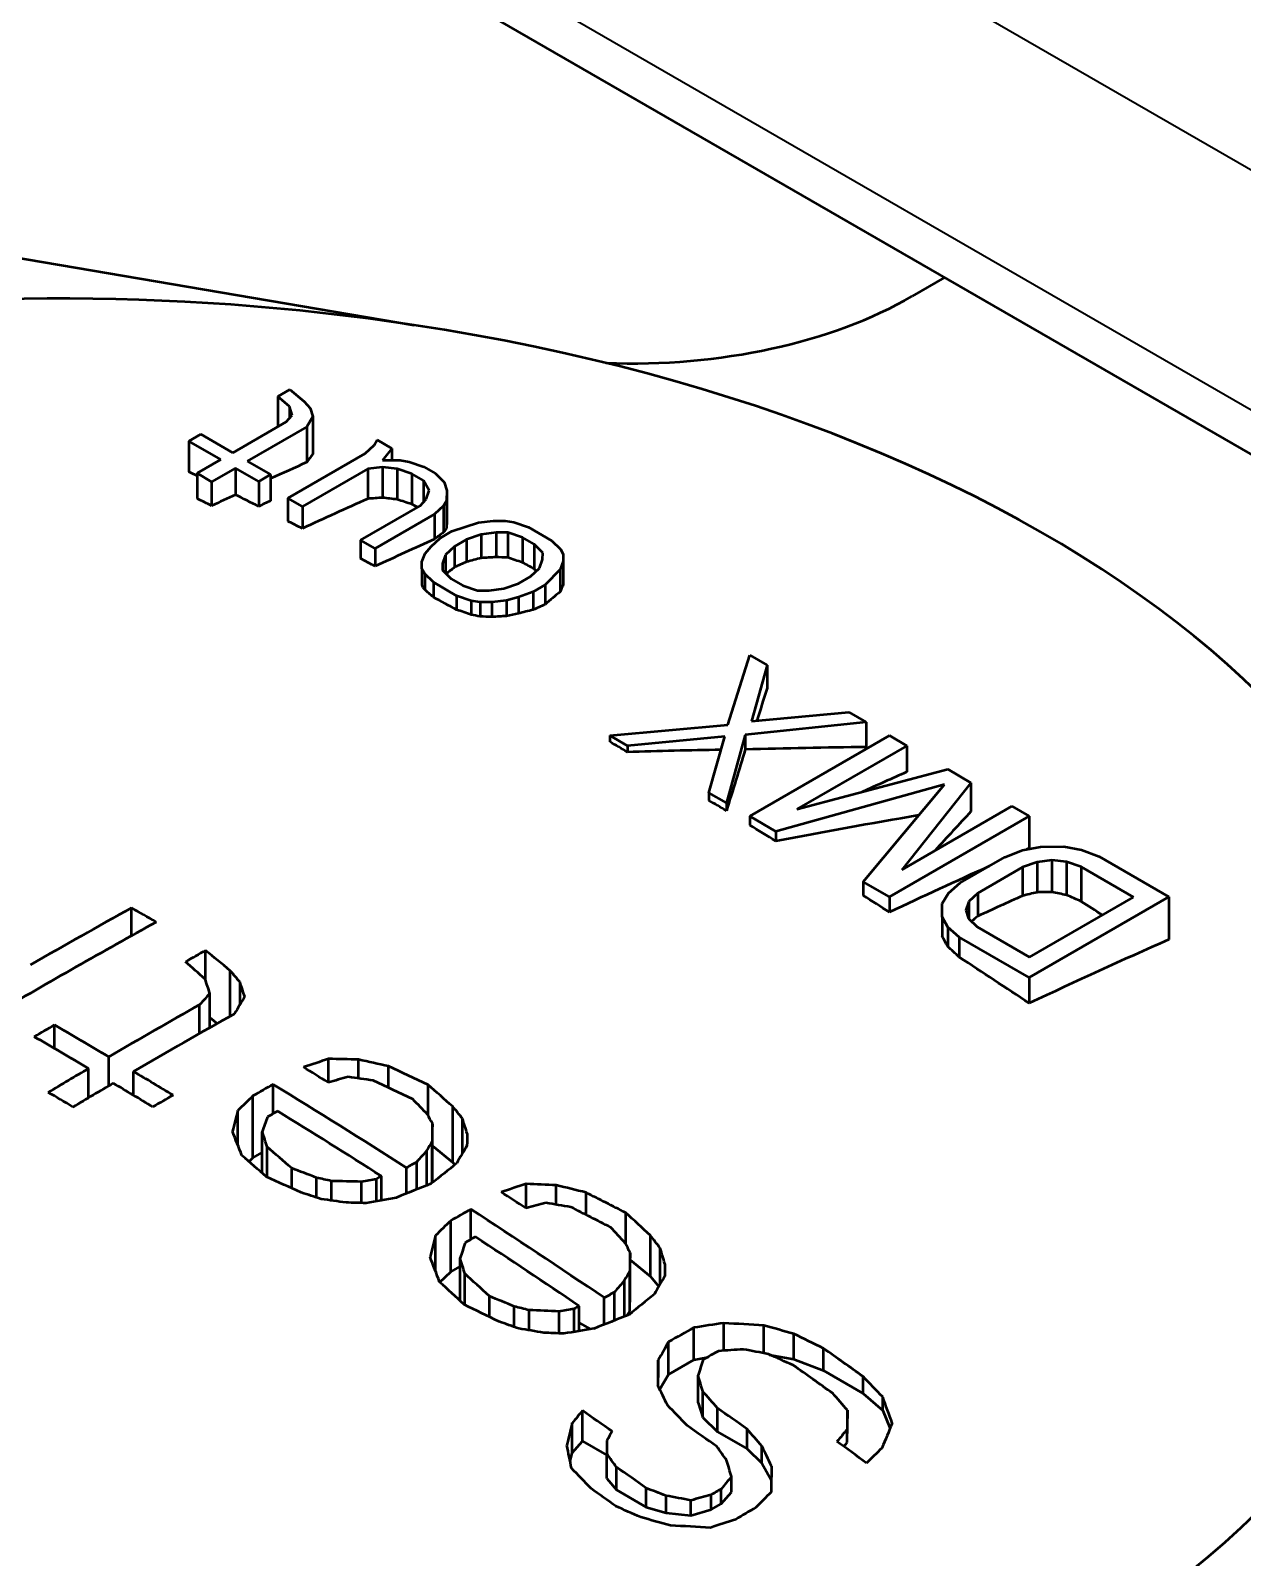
# Model space of a CAD drawing. Header units: millimetres. Extents: x 0 to 3000, y 0 to 3000.
# Drawn here: x 530.6 to 539.74, y 2357.18 to 2368.7 of the extents above; entities that cross this region are included whole.
import ezdxf

# ---------------------------------------------------------------- set-up
doc = ezdxf.new("R2010")
doc.units = ezdxf.units.MM
doc.layers.add('Visible (ANSI)', color=7, linetype='Continuous', lineweight=50)
doc.layers.add('Visible Narrow (ANSI)', color=7, linetype='Continuous', lineweight=35)

msp = doc.modelspace()

# ---------------------------------------------------------------- linework, layer by layer
at = {"layer": 'Visible (ANSI)'}
for p, q in [((348.4898, 2475.9553), (1055.4923, 2067.7672)), ((523.472, 2368.175), (533.4955, 2366.4756)), ((537.4944, 2366.8334), (537.252, 2366.6934)), ((532.4683, 2365.9371), (532.5579, 2365.9888)), ((532.5556, 2365.8607), (532.4683, 2365.9371)), ((532.4683, 2365.9371), (532.4683, 2365.7089)), ((532.5579, 2365.9888), (532.6672, 2365.8998)), ((532.5556, 2365.8607), (532.5556, 2365.773)), ((532.5766, 2365.7968), (532.5556, 2365.8607)), ((532.6672, 2365.8998), (532.7106, 2365.8489)), ((532.7106, 2365.8489), (532.7317, 2365.785)), ((532.1278, 2365.5124), (532.5313, 2365.7453)), ((532.6859, 2365.7079), (532.2376, 2365.449)), ((532.5313, 2365.7453), (532.5766, 2365.7968)), ((532.7317, 2365.785), (532.6859, 2365.7079)), ((532.6859, 2365.7079), (532.6859, 2365.4402)), ((532.7317, 2365.785), (532.7317, 2365.5021)), ((531.7967, 2365.6), (531.8864, 2365.6518)), ((532.0381, 2365.4606), (531.7967, 2365.6)), ((531.7967, 2365.6), (531.7967, 2365.3685)), ((531.8864, 2365.6518), (532.1278, 2365.5124)), ((533.1935, 2365.5701), (533.2164, 2365.6086)), ((533.2164, 2365.6086), (533.3262, 2365.5453)), ((532.543, 2365.1691), (533.1258, 2365.5056)), ((533.1258, 2365.5056), (533.1935, 2365.5701)), ((533.3262, 2365.5453), (533.258, 2365.4552)), ((533.3262, 2365.5453), (533.3262, 2365.4556)), ((531.8588, 2365.3571), (532.0381, 2365.4606)), ((532.1479, 2365.3972), (531.9686, 2365.2937)), ((532.3235, 2365.2959), (532.1479, 2365.3972)), ((532.1479, 2365.3972), (532.1479, 2365.1954)), ((532.2376, 2365.449), (532.4132, 2365.3476)), ((533.1459, 2365.3905), (532.6527, 2365.1058)), ((533.2571, 2365.404), (533.1459, 2365.3905)), ((533.1459, 2365.3905), (533.1459, 2365.1655)), ((533.3677, 2365.3919), (533.2571, 2365.404)), ((533.2571, 2365.404), (533.2571, 2365.1732)), ((533.258, 2365.4552), (533.3911, 2365.456)), ((533.478, 2365.3541), (533.3677, 2365.3919)), ((533.3677, 2365.3919), (533.3677, 2365.1594)), ((533.3911, 2365.456), (533.4574, 2365.4436)), ((533.4574, 2365.4436), (533.5676, 2365.4059)), ((533.5676, 2365.4059), (533.6554, 2365.3552)), ((531.9686, 2365.2937), (531.8588, 2365.3571)), ((531.8588, 2365.3571), (531.8588, 2365.1665)), ((531.9686, 2365.2937), (531.9686, 2365.112)), ((532.4132, 2365.3476), (532.3235, 2365.2959)), ((532.3235, 2365.2959), (532.3235, 2365.1075)), ((532.4132, 2365.3476), (532.4132, 2365.1489)), ((533.5657, 2365.3034), (533.478, 2365.3541)), ((533.478, 2365.3541), (533.478, 2365.1241)), ((533.6087, 2365.2268), (533.5657, 2365.3034)), ((533.5657, 2365.3034), (533.5657, 2365.1404)), ((533.6554, 2365.3552), (533.7208, 2365.2916)), ((533.7208, 2365.2916), (533.7418, 2365.2276)), ((532.6527, 2365.1058), (532.543, 2365.1691)), ((532.543, 2365.1691), (532.543, 2364.9966)), ((533.5401, 2365.1112), (533.5854, 2365.1627)), ((533.5854, 2365.1627), (533.6087, 2365.2268)), ((533.7404, 2365.1508), (533.7175, 2365.1122)), ((533.7418, 2365.2276), (533.7404, 2365.1508)), ((533.7404, 2365.1508), (533.7404, 2364.9442)), ((533.7418, 2365.2276), (533.7418, 2365.0086)), ((532.6527, 2365.1058), (532.6527, 2364.9407)), ((533.0917, 2364.8523), (533.5401, 2365.1112)), ((533.6498, 2365.0478), (533.2015, 2364.789)), ((533.7175, 2365.1122), (533.6498, 2365.0478)), ((533.6498, 2365.0478), (533.6498, 2364.8608)), ((533.7175, 2365.1122), (533.7175, 2364.9126)), ((533.6909, 2364.8688), (533.7806, 2364.9205)), ((533.7806, 2364.9205), (533.9814, 2364.9858)), ((533.9814, 2364.9858), (534.0925, 2364.9993)), ((534.1131, 2364.9098), (534.0019, 2364.8963)), ((534.0925, 2364.9993), (534.1813, 2364.9998)), ((534.2018, 2364.9103), (534.1131, 2364.9098)), ((534.1131, 2364.9098), (534.1131, 2364.7248)), ((534.1813, 2364.9998), (534.2476, 2364.9874)), ((534.312, 2364.8725), (534.2018, 2364.9103)), ((534.2018, 2364.9103), (534.2018, 2364.7213)), ((534.2476, 2364.9874), (534.3578, 2364.9497)), ((534.3578, 2364.9497), (534.5334, 2364.8483)), ((533.2015, 2364.789), (533.0917, 2364.8523)), ((533.0917, 2364.8523), (533.0917, 2364.7136)), ((533.2015, 2364.789), (533.2015, 2364.6561)), ((533.5779, 2364.7528), (533.6232, 2364.8043)), ((533.6232, 2364.8043), (533.6909, 2364.8688)), ((533.8007, 2364.8054), (533.7329, 2364.741)), ((533.8903, 2364.8572), (533.8007, 2364.8054)), ((533.8007, 2364.8054), (533.8007, 2364.6488)), ((534.0019, 2364.8963), (533.8903, 2364.8572)), ((533.8903, 2364.8572), (533.8903, 2364.6894)), ((534.0019, 2364.8963), (534.0019, 2364.7181)), ((534.3998, 2364.8219), (534.312, 2364.8725)), ((534.312, 2364.8725), (534.312, 2364.6841)), ((534.4652, 2364.7582), (534.3998, 2364.8219)), ((534.3998, 2364.8219), (534.3998, 2364.6367)), ((534.5334, 2364.8483), (534.5988, 2364.7846)), ((534.5988, 2364.7846), (534.6203, 2364.7464)), ((533.5536, 2364.6374), (533.5545, 2364.6887)), ((533.5545, 2364.6887), (533.5779, 2364.7528)), ((533.7096, 2364.6768), (533.7087, 2364.6256)), ((533.7329, 2364.741), (533.7096, 2364.6768)), ((533.7096, 2364.6768), (533.7096, 2364.6247)), ((533.7329, 2364.741), (533.7329, 2364.6019)), ((534.4409, 2364.6428), (534.4643, 2364.707)), ((534.4643, 2364.707), (534.4652, 2364.7582)), ((534.6193, 2364.6951), (534.596, 2364.631)), ((534.6203, 2364.7464), (534.6193, 2364.6951)), ((534.6193, 2364.6951), (534.6193, 2364.5173)), ((534.6203, 2364.7464), (534.6203, 2364.5612)), ((533.5751, 2364.5991), (533.5536, 2364.6374)), ((533.5536, 2364.6374), (533.5536, 2364.5139)), ((533.6405, 2364.5355), (533.5751, 2364.5991)), ((533.5751, 2364.5991), (533.5751, 2364.4801)), ((533.7087, 2364.6256), (533.774, 2364.5619)), ((533.774, 2364.5619), (533.8618, 2364.5112)), ((534.2836, 2364.5266), (534.3732, 2364.5784)), ((534.3732, 2364.5784), (534.4409, 2364.6428)), ((534.596, 2364.631), (534.483, 2364.515)), ((534.596, 2364.631), (534.596, 2364.4632)), ((533.8161, 2364.4341), (533.6405, 2364.5355)), ((533.6405, 2364.5355), (533.6405, 2364.4226)), ((533.8618, 2364.5112), (533.9721, 2364.4735)), ((533.9721, 2364.4735), (534.0608, 2364.474)), ((534.0608, 2364.474), (534.1719, 2364.4875)), ((534.1719, 2364.4875), (534.2836, 2364.5266)), ((534.3933, 2364.4632), (534.2817, 2364.4241)), ((534.483, 2364.515), (534.3933, 2364.4632)), ((534.3933, 2364.4632), (534.3933, 2364.3279)), ((534.483, 2364.515), (534.483, 2364.3685)), ((533.9263, 2364.3964), (533.8161, 2364.4341)), ((533.8161, 2364.4341), (533.8161, 2364.3278)), ((533.9926, 2364.384), (533.9263, 2364.3964)), ((533.9263, 2364.3964), (533.9263, 2364.2905)), ((534.0813, 2364.3845), (533.9926, 2364.384)), ((533.9926, 2364.384), (533.9926, 2364.2769)), ((534.1925, 2364.398), (534.0813, 2364.3845)), ((534.0813, 2364.3845), (534.0813, 2364.2735)), ((534.2817, 2364.4241), (534.1925, 2364.398)), ((534.1925, 2364.398), (534.1925, 2364.2804)), ((534.2817, 2364.4241), (534.2817, 2364.2991)), ((535.8611, 2363.4605), (536.026, 2363.9865)), ((536.026, 2363.9865), (536.1577, 2363.9105)), ((536.1577, 2363.9105), (536.0391, 2363.4872)), ((536.1577, 2363.9105), (536.1577, 2363.7368)), ((536.0391, 2363.4872), (536.7723, 2363.5557)), ((536.7723, 2363.5557), (536.904, 2363.4796)), ((534.9724, 2363.3782), (535.8611, 2363.4605)), ((536.904, 2363.4796), (535.9928, 2363.3844)), ((536.904, 2363.4796), (536.904, 2363.2924)), ((535.1041, 2363.3022), (534.9724, 2363.3782)), ((534.9724, 2363.3782), (534.9724, 2363.3316)), ((535.8373, 2363.3707), (535.1041, 2363.3022)), ((535.1041, 2363.3022), (535.1041, 2363.2547)), ((535.7187, 2362.9474), (535.8373, 2363.3707)), ((535.9928, 2363.3844), (535.8504, 2362.8713)), ((535.9928, 2363.3844), (535.9928, 2363.274)), ((536.026, 2362.77), (537.0796, 2363.3782)), ((537.2113, 2363.3022), (536.3819, 2362.8233)), ((537.0796, 2363.3782), (537.2113, 2363.3022)), ((537.2113, 2363.3022), (537.2113, 2363.1051)), ((536.3819, 2362.8233), (537.5186, 2363.1248)), ((537.5186, 2363.1248), (537.6942, 2363.0234)), ((535.8504, 2362.8713), (535.7187, 2362.9474)), ((535.7187, 2362.9474), (535.7187, 2362.8899)), ((537.4943, 2363.0094), (536.2235, 2362.6559)), ((536.882, 2362.2757), (537.4943, 2363.0094)), ((537.6942, 2363.0234), (537.1721, 2362.3671)), ((537.6942, 2363.0234), (537.6942, 2362.8057)), ((535.8504, 2362.8713), (535.8504, 2362.8104)), ((537.1721, 2362.3671), (538.0015, 2362.846)), ((538.0015, 2362.846), (538.1332, 2362.77)), ((536.2235, 2362.6559), (536.026, 2362.77)), ((536.026, 2362.77), (536.026, 2362.7037)), ((538.1332, 2362.77), (537.0796, 2362.1617)), ((538.1332, 2362.77), (538.1332, 2362.5281)), ((536.2235, 2362.6559), (536.2235, 2362.5826)), ((537.9501, 2362.4615), (538.0841, 2362.5135)), ((538.0841, 2362.5135), (538.2177, 2362.54)), ((538.2177, 2362.54), (538.3952, 2362.541)), ((538.3952, 2362.541), (538.5278, 2362.5162)), ((538.5278, 2362.5162), (538.66, 2362.4658)), ((537.6138, 2362.2674), (537.9501, 2362.4615)), ((538.0818, 2362.3855), (537.7455, 2362.1913)), ((538.1934, 2362.4246), (538.0818, 2362.3855)), ((538.0818, 2362.3855), (538.0818, 2362.17)), ((538.3046, 2362.438), (538.1934, 2362.4246)), ((538.1934, 2362.4246), (538.1934, 2362.1963)), ((538.4152, 2362.4259), (538.3046, 2362.438)), ((538.3046, 2362.438), (538.3046, 2362.1981)), ((538.5255, 2362.3882), (538.4152, 2362.4259)), ((538.4152, 2362.4259), (538.4152, 2362.1754)), ((538.9206, 2362.16), (538.5255, 2362.3882)), ((538.5255, 2362.3882), (538.5255, 2362.1283)), ((538.66, 2362.4658), (539.1868, 2362.1617)), ((537.0796, 2362.1617), (536.882, 2362.2757)), ((536.882, 2362.2757), (536.882, 2362.1717)), ((537.5237, 2362.19), (537.6138, 2362.2674)), ((537.0796, 2362.1617), (537.0796, 2362.0462)), ((537.4779, 2362.1129), (537.5237, 2362.19)), ((537.7455, 2362.1913), (537.6778, 2362.1269)), ((537.7455, 2362.1913), (537.7455, 2362.0162)), ((539.1868, 2362.1617), (538.1332, 2361.5534)), ((538.136, 2361.7071), (538.9206, 2362.16)), ((539.1868, 2362.1617), (539.1868, 2361.8407)), ((531.3644, 2361.8689), (531.3644, 2362.0786)), ((537.4761, 2362.0104), (537.4779, 2362.1129)), ((537.6778, 2362.1269), (537.6545, 2362.0627)), ((537.6545, 2362.0627), (537.6755, 2361.9988)), ((537.6778, 2362.1269), (537.6778, 2361.9965)), ((537.519, 2361.9338), (537.4761, 2362.0104)), ((537.4761, 2362.0104), (537.4761, 2361.8663)), ((537.6064, 2361.8575), (537.519, 2361.9338)), ((537.519, 2361.9338), (537.519, 2361.7883)), ((537.6755, 2361.9988), (537.7409, 2361.9352)), ((537.7409, 2361.9352), (538.136, 2361.7071)), ((538.1332, 2361.5534), (537.6064, 2361.8575)), ((537.6064, 2361.8575), (537.6064, 2361.7063)), ((531.9234, 2361.5305), (531.9234, 2361.7573)), ((532.109, 2361.2623), (532.109, 2361.6053)), ((532.1827, 2361.3503), (532.1827, 2361.5183)), ((538.1332, 2361.5534), (538.1332, 2361.359)), ((531.8782, 2361.132), (531.8782, 2361.348)), ((531.9551, 2361.1756), (531.9551, 2361.4341)), ((531.9551, 2361.2531), (532.0113, 2361.2073)), ((530.7831, 2361.0186), (530.7831, 2361.196)), ((531.0408, 2360.6469), (531.0408, 2360.8671)), ((531.1931, 2360.7365), (531.1931, 2360.9559)), ((532.8504, 2360.7636), (532.8504, 2360.9398)), ((533.0764, 2360.7929), (533.0764, 2360.9348)), ((533.3016, 2360.7229), (533.3016, 2360.8849)), ((531.3794, 2360.6654), (531.3794, 2360.8453)), ((532.2803, 2360.1938), (532.2803, 2360.6609)), ((532.4325, 2360.5268), (532.4325, 2360.7479)), ((533.6006, 2360.513), (533.6006, 2360.7434)), ((532.1653, 2360.2919), (532.1653, 2360.5505)), ((533.7861, 2360.1595), (533.7861, 2360.5815)), ((533.6331, 2360.0281), (533.6331, 2360.452)), ((533.8599, 2360.2274), (533.8599, 2360.4895)), ((532.3508, 2360.0778), (532.3508, 2360.3908)), ((533.6307, 2360.0037), (533.6307, 2360.317)), ((532.2504, 2360.1654), (532.2803, 2360.1938)), ((532.2803, 2360.1938), (532.3508, 2360.2346)), ((532.3865, 2360.0483), (532.3865, 2360.2773)), ((533.5919, 2359.9859), (533.5919, 2360.2503)), ((533.6331, 2360.2841), (533.7861, 2360.1595)), ((532.5721, 2359.9643), (532.5721, 2360.1155)), ((533.4388, 2359.9245), (533.4388, 2360.1187)), ((533.5149, 2359.9551), (533.5149, 2360.162)), ((533.7861, 2360.1595), (533.8019, 2360.141)), ((532.7592, 2359.8942), (532.7592, 2360.0437)), ((532.8718, 2359.8718), (532.8718, 2360.0186)), ((533.0978, 2359.8533), (533.0978, 2360.0136)), ((533.2112, 2359.8664), (533.2112, 2360.0337)), ((533.2493, 2359.8731), (533.2493, 2360.0555)), ((533.6327, 2360.0053), (533.6331, 2360.0281)), ((534.3412, 2359.8144), (534.3412, 2359.9966)), ((534.5672, 2359.8404), (534.5672, 2359.9872)), ((534.7924, 2359.7639), (534.7924, 2359.9314)), ((533.7711, 2359.3331), (533.7711, 2359.7192)), ((533.9233, 2359.5778), (533.9233, 2359.8062)), ((535.0914, 2359.5414), (535.0914, 2359.7795)), ((533.6561, 2359.3401), (533.6561, 2359.6073)), ((535.277, 2359.2988), (535.277, 2359.6088)), ((535.3507, 2359.2415), (535.3507, 2359.5123)), ((533.7711, 2359.3331), (533.8417, 2359.3739)), ((533.8417, 2359.1155), (533.8417, 2359.4387)), ((535.1239, 2359.1674), (535.1239, 2359.4778)), ((535.1239, 2359.4234), (535.277, 2359.2988)), ((533.6894, 2359.2554), (533.7711, 2359.3331)), ((533.8773, 2359.0843), (533.8773, 2359.3208)), ((535.0827, 2358.9971), (535.0827, 2359.2702)), ((535.1215, 2359.0369), (535.1215, 2359.3383)), ((535.277, 2359.2988), (535.3407, 2359.224)), ((534.0629, 2358.994), (534.0629, 2359.1502)), ((535.0058, 2358.9667), (535.0058, 2359.1803)), ((535.1215, 2359.0369), (535.1239, 2359.1674)), ((534.25, 2358.918), (534.25, 2359.0725)), ((534.3626, 2358.8927), (534.3626, 2359.0444)), ((534.5887, 2358.8694), (534.5887, 2359.0349)), ((534.702, 2358.8808), (534.702, 2359.0535)), ((534.7401, 2358.887), (534.7401, 2359.0754)), ((534.9296, 2358.9365), (534.9296, 2359.1371)), ((535.1026, 2359.0049), (535.1215, 2359.0369)), ((534.7401, 2358.9494), (534.8245, 2358.9008)), ((535.6045, 2358.6702), (535.6045, 2358.9131)), ((535.8313, 2358.7391), (535.8313, 2358.9471)), ((536.1326, 2358.7195), (536.1326, 2358.9284)), ((535.4142, 2358.5603), (535.4142, 2358.8052)), ((536.3578, 2358.6747), (536.3578, 2358.8664)), ((535.6045, 2358.6702), (535.7101, 2358.6911)), ((536.1763, 2358.7087), (536.3578, 2358.6747)), ((536.5822, 2358.5891), (536.5822, 2358.7563)), ((535.3364, 2358.469), (535.3364, 2358.6667)), ((535.4142, 2358.5603), (535.6045, 2358.6702)), ((536.3578, 2358.6747), (536.5822, 2358.5891)), ((536.5822, 2358.5891), (536.8804, 2358.417)), ((535.3471, 2358.4473), (535.4142, 2358.5603)), ((535.6362, 2358.3442), (535.6362, 2358.5545)), ((536.8804, 2358.417), (536.8804, 2358.5444)), ((535.6362, 2358.3442), (535.6719, 2358.2357)), ((535.6719, 2358.2357), (535.6719, 2358.4326)), ((536.8804, 2358.417), (537.0287, 2358.2874)), ((537.0287, 2358.2874), (537.0287, 2358.3898)), ((534.7647, 2358.0562), (534.7647, 2358.2868)), ((535.6719, 2358.2357), (535.7829, 2358.1276)), ((535.7829, 2358.1276), (535.7829, 2358.3057)), ((536.763, 2358.1771), (536.763, 2358.2893)), ((537.0287, 2358.2874), (537.0846, 2358.153)), ((534.6878, 2357.9688), (534.6878, 2358.1934)), ((535.7829, 2358.1276), (536.0065, 2357.9985)), ((536.0065, 2357.9985), (536.0065, 2358.1471)), ((536.7606, 2358.0466), (536.763, 2358.1771)), ((536.7606, 2358.0466), (536.7606, 2358.1447)), ((534.6878, 2357.9688), (534.7647, 2358.0562)), ((534.7647, 2358.0562), (534.9479, 2357.9505)), ((536.0065, 2357.9985), (536.1175, 2357.8905)), ((536.1175, 2357.8905), (536.1175, 2358.0187)), ((536.7344, 2358.0167), (536.7606, 2358.0466)), ((534.6713, 2357.9066), (534.6878, 2357.9688)), ((534.9479, 2357.7747), (534.9479, 2357.9623)), ((536.1175, 2357.8905), (536.1888, 2357.7635)), ((534.9479, 2357.7747), (535.0216, 2357.6881)), ((535.0216, 2357.6881), (535.0216, 2357.8608)), ((535.8876, 2357.6716), (535.8876, 2357.7888)), ((535.0216, 2357.6881), (535.2452, 2357.559)), ((535.2452, 2357.559), (535.2452, 2357.7022)), ((535.3951, 2357.5164), (535.3951, 2357.645)), ((535.7345, 2357.5402), (535.7345, 2357.6505)), ((535.8106, 2357.5842), (535.8106, 2357.6952)), ((535.8106, 2357.5842), (535.8876, 2357.6716)), ((535.2452, 2357.559), (535.3951, 2357.5164)), ((535.5831, 2357.4958), (535.5831, 2357.6099)), ((535.5831, 2357.4958), (535.7345, 2357.5402)), ((535.7345, 2357.5402), (535.8106, 2357.5842)), ((535.3951, 2357.5164), (535.5831, 2357.4958))]:
    msp.add_line(p, q, dxfattribs=at)
for centre, major_axis, ratio, start_param, end_param in [((530.822, 2360.6132), (-10.5, 0), 0.5773503, 4.4549383, 6.5688044), ((535.1307, 2367.9182), (3, 0), 0.5773503, 4.6489551, 5.4977871), ((530.822, 2360.6132), (10.5, 0), 0.5773503, 3.4272118, 7.596531), ((530.0877, 2311.1155), (11.9733, 60.5221), 0.2646728, 0.5092827, 0.5115912), ((535.1331, 2313.4592), (30.699, -53.1723), 0.5773503, 2.4316837, 2.4331186), ((527.8369, 2312.6937), (30.7777, 53.3085), 0.5773503, 0.6737617, 0.6800649), ((534.9537, 2313.3557), (30.7114, -53.1936), 0.5773503, 2.4249801, 2.4275132), ((527.8369, 2312.6937), (30.7777, 53.3085), 0.5773503, 0.6861913, 0.6903309), ((535.1331, 2313.4592), (30.699, -53.1723), 0.5773503, 2.4209541, 2.4250078), ((528.0125, 2312.5924), (30.786, 53.3229), 0.5773503, 0.6841481, 0.686218), ((528.3417, 2312.4023), (30.8001, 53.3473), 0.5773503, 0.674879, 0.6862637), ((529.4546, 2314.7283), (57.643, 20.9746), 0.7990543, 1.2244608, 1.226316), ((532.2461, 2315.3003), (58.1614, -19.1276), 0.8021648, 1.8100795, 1.8119198), ((534.6822, 2314.7271), (42.7083, -43.8822), 0.7022321, 2.2186961, 2.2207895), ((535.7607, 2313.8216), (30.6517, -53.0903), 0.5773503, 2.4078496, 2.4088804), ((535.1331, 2313.4592), (30.699, -53.1723), 0.5773503, 2.4133562, 2.4158885), ((529.9218, 2311.2856), (20.3939, 58.2226), 0.423514, 0.572128, 0.574259), ((531.3272, 2310.8703), (11.974, 60.5246), 0.2646762, 0.5209245, 0.522077), ((533.6678, 2310.953), (0.3746, 61.6332), 0.0085942, 0.5011518, 0.5033253), ((528.8905, 2312.0854), (30.8198, 53.3814), 0.5773503, 0.6759846, 0.6863271), ((535.1331, 2313.4592), (30.699, -53.1723), 0.5773503, 2.4007003, 2.4032308), ((529.1758, 2311.9207), (30.828, 53.3957), 0.5773503, 0.6770485, 0.6791172), ((528.8268, 2312.869), (42.4513, 44.6092), 0.6980684, 0.8394478, 0.8415779), ((529.663, 2314.1555), (57.7384, 21.0093), 0.7990543, 1.2137696, 1.2156231), ((530.7545, 2314.6748), (61.3552, 1.1188), 0.8164513, 1.4996991, 1.5011474), ((534.5333, 2314.5822), (42.7329, -43.9076), 0.7022315, 2.2000283, 2.2021199), ((535.7607, 2313.8216), (30.6517, -53.0903), 0.5773503, 2.387594, 2.3896205), ((530.2182, 2311.1817), (20.3957, 58.2272), 0.4235176, 0.5788499, 0.5808767), ((536.2328, 2312.8234), (19.8878, -58.0671), 0.4165784, 2.5114711, 2.5120468), ((534.5549, 2310.9476), (0.3743, 61.5858), 0.0085958, 0.5145263, 0.5159744), ((535.0474, 2311.7605), (11.3137, -60.491), 0.2516279, 2.5801153, 2.5812515), ((535.4534, 2312.5565), (19.9156, -58.1486), 0.4165775, 2.5113274, 2.513416), ((531.137, 2310.8679), (19.0663, 58.6791), 0.4004523, 0.5670935, 0.5708522), ((533.2355, 2310.6775), (7.4234, 61.2021), 0.1678698, 0.5162994, 0.5181526), ((535.1331, 2313.4592), (30.699, -53.1723), 0.5773503, 2.386534, 2.3905808), ((534.071, 2314.1323), (42.8033, -43.9798), 0.7022321, 2.1985697, 2.2006579), ((529.2647, 2312.4523), (42.4839, 44.643), 0.6980706, 0.8404151, 0.8425434), ((529.7684, 2311.5785), (30.841, 53.4182), 0.5773503, 0.6770943, 0.679162), ((532.7477, 2314.4023), (53.5319, -30.0364), 0.7767561, 1.9604862, 1.9616221), ((530.7641, 2314.1498), (61.4435, 1.1204), 0.8164513, 1.5018997, 1.5033458), ((529.8447, 2313.6561), (57.8084, 21.0353), 0.7990534, 1.2155567, 1.2174077), ((529.2662, 2312.739), (46.2558, 40.6877), 0.7279964, 0.9097865, 0.9114172), ((535.2773, 2310.5541), (5.7228, 61.268), 0.1304, 0.531877, 0.5399021), ((534.7968, 2313.2651), (30.7217, -53.2116), 0.5773503, 2.3491215, 2.3521528), ((530.3185, 2312.5771), (58.8147, 18.4316), 0.8034513, 1.2153375, 1.230438), ((530.353, 2312.6439), (59.3442, 16.6293), 0.8060164, 1.2588562, 1.2704922), ((535.268, 2310.5588), (5.6699, 61.2737), 0.1292137, 0.5469696, 0.5616297), ((532.1829, 2310.1845), (30.835, 53.4078), 0.5773503, 0.6698309, 0.6776392), ((534.7968, 2313.2651), (30.7217, -53.2116), 0.5773503, 2.3319422, 2.3349742), ((530.8433, 2310.9447), (47.3717, 39.5324), 0.7355708, 0.903818, 0.9233134), ((535.289, 2309.7857), (15.7654, 59.449), 0.3408059, 0.567436, 0.5780333), ((534.7968, 2313.2651), (30.7217, -53.2116), 0.5773503, 2.3233501, 2.3278991), ((533.1048, 2309.6523), (30.8077, 53.3606), 0.5773503, 0.6697282, 0.6701828), ((533.1048, 2309.6523), (30.8077, 53.3606), 0.5773503, 0.6766741, 0.6940412), ((534.7968, 2313.2651), (30.7217, -53.2116), 0.5773503, 2.3036287, 2.3081813), ((533.4121, 2309.4749), (30.7956, 53.3395), 0.5773503, 0.6779694, 0.6857318), ((531.853, 2309.9891), (42.5121, 44.6728), 0.6980698, 0.8173573, 0.8194895), ((530.7016, 2311.3013), (57.9782, 21.0969), 0.7990538, 1.1615854, 1.1634408), ((531.4802, 2312.9716), (58.5158, -19.2441), 0.8021648, 1.7138809, 1.7157217), ((533.7419, 2313.812), (42.8475, -44.0253), 0.7022317, 2.1051695, 2.1072639), ((530.4493, 2311.1854), (-30.8489, -53.4318), 0.5773503, 3.9060152, 3.9234662), ((531.7371, 2311.4985), (-30.8432, 53.422), 0.5773503, 5.5020594, 5.5063318), ((535.7159, 2313.7957), (30.6553, -53.0965), 0.5773503, 2.2876576, 2.2913424), ((530.6357, 2311.0778), (30.8497, 53.4333), 0.5773503, 0.7644231, 0.7923431), ((535.1097, 2309.4684), (20.3294, 58.0384), 0.4235153, 0.608299, 0.6097982), ((537.2634, 2312.175), (11.2745, -60.2821), 0.2516254, 2.4888758, 2.4911493), ((536.0804, 2312.9763), (21.8774, -57.3458), 0.4501296, 2.3934182, 2.3960017), ((534.1584, 2309.044), (30.7597, 53.2773), 0.5773503, 0.6695466, 0.693898), ((531.0084, 2310.8627), (-30.8497, -53.4333), 0.5773503, 3.9060157, 3.9095062), ((531.7478, 2311.3234), (21.9889, -57.6381), 0.4501297, 2.4334857, 2.4378459), ((531.8987, 2311.411), (-23.3711, 57.0871), 0.4722851, 5.5631056, 5.5683062), ((534.7968, 2313.2651), (30.7217, -53.2116), 0.5773503, 2.2793273, 2.2914828), ((532.0431, 2311.3171), (-16.8572, 59.3369), 0.3604895, 5.6106314, 5.6133393), ((531.9458, 2311.0934), (6.7223, -61.322), 0.1523098, 2.5169274, 2.5200283), ((532.1935, 2311.1206), (-6.7218, 61.3169), 0.1523098, 5.6571681, 5.6602693), ((531.3438, 2310.669), (-30.8478, -53.4299), 0.5773503, 3.9147407, 3.9304462), ((531.6566, 2310.7256), (-17.3582, -59.2006), 0.3697158, 3.8014048, 3.8041585), ((532.0321, 2310.7309), (11.9716, 60.5139), 0.264671, 0.6325589, 0.6364454), ((531.5302, 2310.5614), (30.8459, 53.4267), 0.5773503, 0.7714021, 0.7888537), ((530.9338, 2310.9057), (-30.8499, -53.4336), 0.5773503, 3.9304459, 3.9339358), ((530.519, 2310.7953), (30.8493, -53.4325), 0.5773503, 2.3442342, 2.3536316), ((530.6713, 2310.8832), (-30.8498, 53.4334), 0.5773503, 5.485827, 5.4952243), ((531.3438, 2310.669), (-30.8478, -53.4299), 0.5773503, 3.9339362, 3.9409167), ((531.6583, 2310.1745), (-42.5196, -44.6808), 0.6980695, 4.0568894, 4.0604842), ((531.3564, 2311.2788), (30.8477, -53.4298), 0.5773503, 2.3220146, 2.3262884), ((530.8292, 2310.5798), (-61.686, -1.1247), 0.8164513, 4.6610696, 4.6647352), ((530.8448, 2311.0108), (-53.8086, 30.1914), 0.7767567, 5.0815274, 5.0853673), ((531.3599, 2311.3869), (-37.7793, 48.773), 0.654653, 5.3687498, 5.374799), ((531.5302, 2310.5614), (30.8459, 53.4267), 0.5773503, 0.792344, 0.7993249), ((530.519, 2310.7953), (30.8493, -53.4325), 0.5773503, 2.3331267, 2.3399623), ((530.6713, 2310.8832), (-30.8498, 53.4334), 0.5773503, 5.4747197, 5.4815552), ((531.6234, 2310.0592), (46.3085, 40.7343), 0.7279951, 0.9762102, 0.9789653), ((530.7366, 2310.7105), (58.6101, -19.2751), 0.8021648, 1.7882975, 1.7914004), ((531.228, 2311.2847), (37.781, -48.7752), 0.6546531, 2.2268173, 2.2328664), ((530.2145, 2310.6195), (30.847, -53.4286), 0.5773503, 2.3399611, 2.3442333), ((531.8283, 2310.3893), (30.8418, 53.4196), 0.5773503, 0.7888542, 0.7923449), ((532.3982, 2310.4181), (-20.3878, -58.205), 0.4235158, 3.8363088, 3.8399033), ((532.1265, 2310.2171), (-30.8362, -53.4099), 0.5773503, 3.9199734, 3.9234648), ((531.1281, 2311.1469), (-30.8492, 53.4325), 0.5773503, 5.4447964, 5.4678826), ((532.2929, 2311.474), (19.9843, -58.3489), 0.4165784, 2.4120389, 2.4155698), ((532.2234, 2311.544), (-23.3674, 57.078), 0.4722851, 5.525179, 5.5303848), ((532.3351, 2310.8365), (-5.4328, -61.4413), 0.1236077, 3.7807296, 3.7850615), ((532.3128, 2310.1095), (30.832, 53.4026), 0.5773503, 0.7818716, 0.7836175), ((530.9758, 2311.059), (30.8498, -53.4334), 0.5773503, 2.3040602, 2.3220169), ((532.9446, 2311.3672), (11.3356, -60.6087), 0.2516252, 2.4661638, 2.4680846), ((532.729, 2311.512), (-16.8513, 59.3162), 0.3604895, 5.5742049, 5.5769159), ((532.6085, 2310.7536), (7.4261, 61.2243), 0.1678698, 0.6428923, 0.6460198), ((533.6479, 2310.9531), (-0.3746, -61.6341), 0.0085943, 3.779946, 3.7836141), ((533.5049, 2311.2644), (-6.7169, 61.2725), 0.1523098, 5.6253526, 5.6284577), ((531.6896, 2311.0905), (8.4713, -61.1092), 0.1906278, 2.4776084, 2.4826211), ((532.0041, 2311.0998), (-6.7222, 61.3209), 0.1523098, 5.6260913, 5.6291938), ((533.8458, 2310.372), (-11.9582, -60.4456), 0.2646727, 3.7942388, 3.7961843), ((533.9115, 2310.9515), (0.3745, 61.6215), 0.0085946, 0.6401023, 0.6425483), ((530.8382, 2310.9769), (23.3765, -57.1002), 0.4722851, 2.3841185, 2.3893222), ((531.0186, 2311.0507), (-23.3763, 57.0997), 0.4722851, 5.525454, 5.5306578), ((533.7414, 2310.1143), (-17.3357, -59.124), 0.3697146, 3.817454, 3.8202112), ((534.0921, 2310.3233), (11.9554, 60.4319), 0.264671, 0.6517987, 0.6556907), ((530.3774, 2310.5375), (-43.0287, 44.2115), 0.7022315, 5.2925173, 5.2960476), ((533.1328, 2309.6361), (-30.8067, -53.3588), 0.5773503, 3.9182193, 3.9199667), ((533.7079, 2309.7716), (23.6274, 56.8858), 0.4768226, 0.7135895, 0.7189022), ((530.3219, 2310.563), (38.9531, -47.8414), 0.6660431, 2.2102673, 2.2154721), ((530.372, 2310.1682), (-53.7936, 30.1829), 0.776757, 5.0807813, 5.0827019), ((530.8454, 2309.6883), (-61.6498, -1.124), 0.8164513, 4.6609646, 4.6646323), ((531.7348, 2309.4324), (-53.0035, -31.4577), 0.7724086, 4.2572251, 4.2591705), ((533.0955, 2309.6576), (-30.8081, -53.3612), 0.5773503, 3.9234616, 3.9243352), ((532.8167, 2309.3694), (38.5589, 48.0461), 0.6628023, 0.8643056, 0.8696181), ((532.7205, 2309.1636), (-42.4592, -44.6173), 0.6980695, 4.0487152, 4.0523159), ((530.845, 2309.7101), (-61.6511, -1.124), 0.8164513, 4.6370987, 4.6407704), ((530.5493, 2310.4842), (-53.8031, 30.1882), 0.7767569, 5.0510358, 5.0548825), ((530.2455, 2310.2938), (46.9483, -40.013), 0.7326077, 2.0828904, 2.085601), ((530.4461, 2309.8271), (58.5805, -19.2654), 0.8021648, 1.7868577, 1.7899623), ((530.8482, 2309.5361), (61.6397, 1.1239), 0.8164513, 1.518844, 1.5212896), ((531.8192, 2309.2901), (52.9929, 31.4512), 0.7724092, 1.1145334, 1.118425), ((531.3564, 2311.2788), (30.8477, -53.4298), 0.5773503, 2.2877946, 2.2920757), ((532.5309, 2309.0275), (46.2409, 40.6747), 0.7279957, 0.9655476, 0.9683076), ((530.5153, 2310.0374), (58.5909, -19.2688), 0.8021648, 1.7599856, 1.7630942), ((531.178, 2311.246), (-37.7815, 48.7759), 0.654653, 5.334871, 5.3409321), ((534.1491, 2309.8049), (-20.3563, -58.1151), 0.4235158, 3.8444558, 3.8480561), ((533.6173, 2309.3564), (-30.7866, -53.324), 0.5773503, 3.9199621, 3.9234591), ((531.1281, 2311.1469), (-30.8492, 53.4325), 0.5773503, 5.410539, 5.4336716), ((531.0461, 2311.1438), (37.7826, -48.7773), 0.6546531, 2.1929379, 2.1989989), ((532.512, 2311.6621), (-23.3633, 57.068), 0.4722851, 5.4914023, 5.4966192), ((534.0148, 2310.6879), (-5.427, -61.3759), 0.1236077, 3.8010112, 3.8053504), ((532.7415, 2311.6277), (19.9789, -58.3331), 0.4165782, 2.3788401, 2.3823785), ((533.3386, 2311.6852), (-16.8439, 59.29), 0.3604895, 5.5417498, 5.544467), ((534.3363, 2310.544), (7.4167, 61.1473), 0.1678687, 0.6616309, 0.6647641), ((533.8037, 2309.2488), (30.7779, 53.3088), 0.5773503, 0.7818654, 0.7836144), ((530.9758, 2311.059), (30.8498, -53.4334), 0.5773503, 2.2698055, 2.2877993), ((533.8568, 2311.5378), (11.3278, -60.5673), 0.2516252, 2.4356239, 2.4375491), ((534.6707, 2311.3921), (-6.7099, 61.2088), 0.1523098, 5.5969809, 5.6000933), ((532.7607, 2311.239), (8.4677, -61.0836), 0.1906278, 2.4484054, 2.4534271), ((533.1698, 2311.2276), (-6.7184, 61.2866), 0.1523098, 5.5977732, 5.6008815), ((535.1543, 2310.9439), (-0.374, -61.5466), 0.0085943, 3.8039595, 3.807636), ((535.4179, 2310.9423), (0.3739, 61.5274), 0.0085946, 0.6641298, 0.6665818), ((531.1268, 2311.095), (23.376, -57.0991), 0.4722851, 2.3503682, 2.3555821), ((531.3071, 2311.1688), (-23.3754, 57.0975), 0.4722851, 5.4917014, 5.4969155), ((535.5285, 2309.5903), (-17.2965, -58.9903), 0.3697146, 3.8281083, 3.8308721), ((535.6371, 2310.0177), (-11.9334, -60.3206), 0.264671, 3.8093402, 3.8112904), ((535.8834, 2309.9689), (11.9291, 60.2989), 0.2646715, 0.6669053, 0.6708069), ((530.1113, 2310.2785), (-43.0221, 44.2047), 0.7022316, 5.2593287, 5.2628666), ((534.6236, 2308.7754), (-30.7327, -53.2305), 0.5773503, 3.9181981, 3.9199497), ((535.397, 2309.07), (23.5678, 56.7423), 0.4768223, 0.7191085, 0.7244347), ((530.1173, 2310.3964), (38.9493, -47.8368), 0.6660431, 2.1765014, 2.1817173), ((530.0765, 2309.6415), (-53.7673, 30.1681), 0.776757, 5.0502522, 5.0521771), ((530.8613, 2308.8186), (-61.5771, -1.1227), 0.8164513, 4.6369421, 4.6406183), ((532.3486, 2308.3981), (-52.9041, -31.3985), 0.7724092, 4.2421022, 4.2440522), ((534.5863, 2308.7969), (-30.735, -53.2345), 0.5773503, 3.9234532, 3.9243289), ((529.9455, 2309.9418), (46.9345, -40.0013), 0.7326077, 2.0504481, 2.0531648), ((534.0319, 2308.3942), (38.4646, 47.9286), 0.6628025, 0.8587396, 0.8640656), ((535.1081, 2308.4957), (-30.7008, -53.1753), 0.5773503, 3.9155588, 3.9199424), ((532.4867, 2308.1654), (-52.8747, -31.3812), 0.7724089, 4.2250186, 4.2289237), ((530.8617, 2308.7969), (-61.5748, -1.1226), 0.8164514, 4.6118072, 4.6167175), ((530.239, 2309.9312), (-53.7834, 30.1771), 0.7767569, 5.0189128, 5.0227716), ((530.822, 2358.8986), (-10.5, 0), 0.5773503, 0.2856191, 3.1415927), ((530.2247, 2309.1541), (58.5328, -19.2497), 0.8021648, 1.7584945, 1.7616064), ((530.864, 2308.6664), (61.5606, 1.1224), 0.8164513, 1.49481, 1.4972615), ((532.433, 2308.2559), (52.8865, 31.3881), 0.772409, 1.0993964, 1.1032977), ((536.1521, 2309.9158), (-11.9242, -60.274), 0.264672, 3.8205321, 3.8244369), ((530.765, 2310.9204), (-40.5966, 46.4628), 0.6812122, 5.2613484, 5.2657349), ((535.3318, 2308.3666), (30.6847, 53.1475), 0.5773503, 0.7748374, 0.7774689), ((531.8472, 2308.1529), (57.7911, 21.0289), 0.7990537, 1.2191382, 1.2222811), ((530.2662, 2309.2803), (-58.5434, 19.2532), 0.8021648, 4.8727122, 4.8758307), ((530.4372, 2310.5957), (43.0298, -44.2126), 0.7022317, 2.0840921, 2.0876405), ((531.7371, 2311.4985), (-30.8432, 53.422), 0.5773503, 5.3795973, 5.3864782), ((535.3802, 2310.9425), (-0.3739, -61.5302), 0.008594, 3.8247436, 3.8296532), ((536.3088, 2310.3047), (7.3986, 60.9977), 0.1678689, 0.675822, 0.6789648), ((531.5087, 2311.3667), (30.8462, -53.4271), 0.5773503, 2.238016, 2.2448963), ((533.5831, 2311.4867), (11.3304, -60.5812), 0.2516254, 2.4062703, 2.4101285), ((534.6707, 2311.3921), (-6.7099, 61.2088), 0.1523098, 5.572057, 5.5751751), ((533.0943, 2311.8371), (-21.971, 57.5912), 0.4501296, 5.4640853, 5.4684775), ((532.4163, 2311.5163), (-19.9829, 58.345), 0.4165782, 5.4878741, 5.4914221), ((533.1788, 2311.7774), (19.9722, -58.3137), 0.4165781, 2.3392633, 2.3428159), ((535.6795, 2311.6436), (-8.4443, 60.9149), 0.1906274, 5.5552791, 5.5603286), ((535.9157, 2309.4767), (-17.2856, -58.953), 0.3697152, 3.8534793, 3.8562469), ((530.3668, 2310.7074), (-30.8483, 53.4309), 0.5773503, 5.391653, 5.3968065), ((531.8358, 2311.357), (21.9882, -57.6362), 0.4501296, 2.3289667, 2.3333524), ((530.9377, 2311.037), (-30.8499, 53.4336), 0.5773503, 5.3813433, 5.3865024), ((536.8112, 2310.9338), (-0.3732, -61.4075), 0.0085943, 3.8317668, 3.8354581), ((535.3481, 2310.57), (-5.4195, -61.2907), 0.1236077, 3.8334948, 3.8378481), ((536.1073, 2309.9246), (11.9251, 60.2783), 0.2646719, 0.6980887, 0.7000427), ((530.7094, 2310.9052), (30.8499, -53.4336), 0.5773503, 2.2397507, 2.2449097), ((532.4835, 2311.5393), (-19.9821, 58.3427), 0.4165782, 5.4793196, 5.4828711), ((537.5091, 2309.0095), (-17.2314, -58.7683), 0.369715, 3.8390858, 3.8418607), ((537.8607, 2309.9143), (9.09, 60.5919), 0.2053416, 0.6802944, 0.6853961), ((533.8951, 2311.2054), (4.7013, -61.4425), 0.1072724, 2.424625, 2.4289543), ((535.0036, 2310.9448), (0.3741, 61.557), 0.008594, 0.6992066, 0.7016631), ((532.7594, 2311.5207), (16.851, -59.315), 0.3604895, 2.360328, 2.3630542), ((534.1076, 2311.5847), (-11.3252, 60.5533), 0.2516255, 5.5340619, 5.5379273), ((531.2422, 2311.2129), (30.8486, -53.4313), 0.5773503, 2.225972, 2.2311399), ((537.596, 2308.5975), (20.228, 57.7489), 0.4235152, 0.7091052, 0.7127288), ((532.0279, 2311.3128), (-16.8573, 59.3373), 0.3604894, 5.5056105, 5.5083345), ((534.6998, 2311.3953), (6.7097, -61.2069), 0.1523099, 2.4141457, 2.4172687), ((530.9646, 2311.0246), (21.9924, -57.6472), 0.4501296, 2.3246315, 2.3290184), ((530.1765, 2310.5975), (-30.8466, 53.4279), 0.5773503, 5.3813309, 5.3864905), ((537.0772, 2309.1362), (-17.2476, -58.8234), 0.369715, 3.854966, 3.8577399), ((536.2464, 2310.9373), (0.3735, 61.4599), 0.0085942, 0.7019873, 0.7069099), ((529.9481, 2310.4657), (30.8438, -53.423), 0.5773503, 2.2397276, 2.2440279), ((529.4205, 2309.3258), (-46.8966, 39.969), 0.7326077, 5.1622713, 5.1649977), ((529.9204, 2308.2287), (-58.4316, 19.2165), 0.8021648, 4.8764785, 4.8796017), ((534.1494, 2307.1875), (-45.9978, -40.461), 0.7279954, 4.1137923, 4.1165663), ((536.1517, 2307.8932), (-30.6189, -53.0336), 0.5773503, 3.9348672, 3.9366253), ((537.2568, 2308.7163), (20.2446, 57.7962), 0.4235152, 0.7247041, 0.7283262), ((529.3063, 2309.4951), (42.9831, -44.1646), 0.7022317, 2.0843288, 2.087881), ((536.3753, 2307.7641), (30.5991, 52.9991), 0.5773503, 0.7924, 0.7959186), ((529.4634, 2308.5488), (-53.6711, 30.1142), 0.7767569, 5.0213198, 5.0251858), ((530.887, 2307.4054), (61.38, 1.1191), 0.8164514, 1.4769281, 1.4818513), ((534.8582, 2307.1293), (42.1946, 44.3391), 0.6980699, 0.9176138, 0.9212361)]:
    msp.add_ellipse(centre, major_axis=major_axis, ratio=ratio, start_param=start_param, end_param=end_param, dxfattribs=at)
at = {"layer": 'Visible Narrow (ANSI)'}
for p, q in [((1055.3895, 2069.9708), (348.2827, 2478.2191)), ((348.2827, 2476.413), (1055.3895, 2068.1647))]:
    msp.add_line(p, q, dxfattribs=at)

doc.saveas('drawing.dxf')
